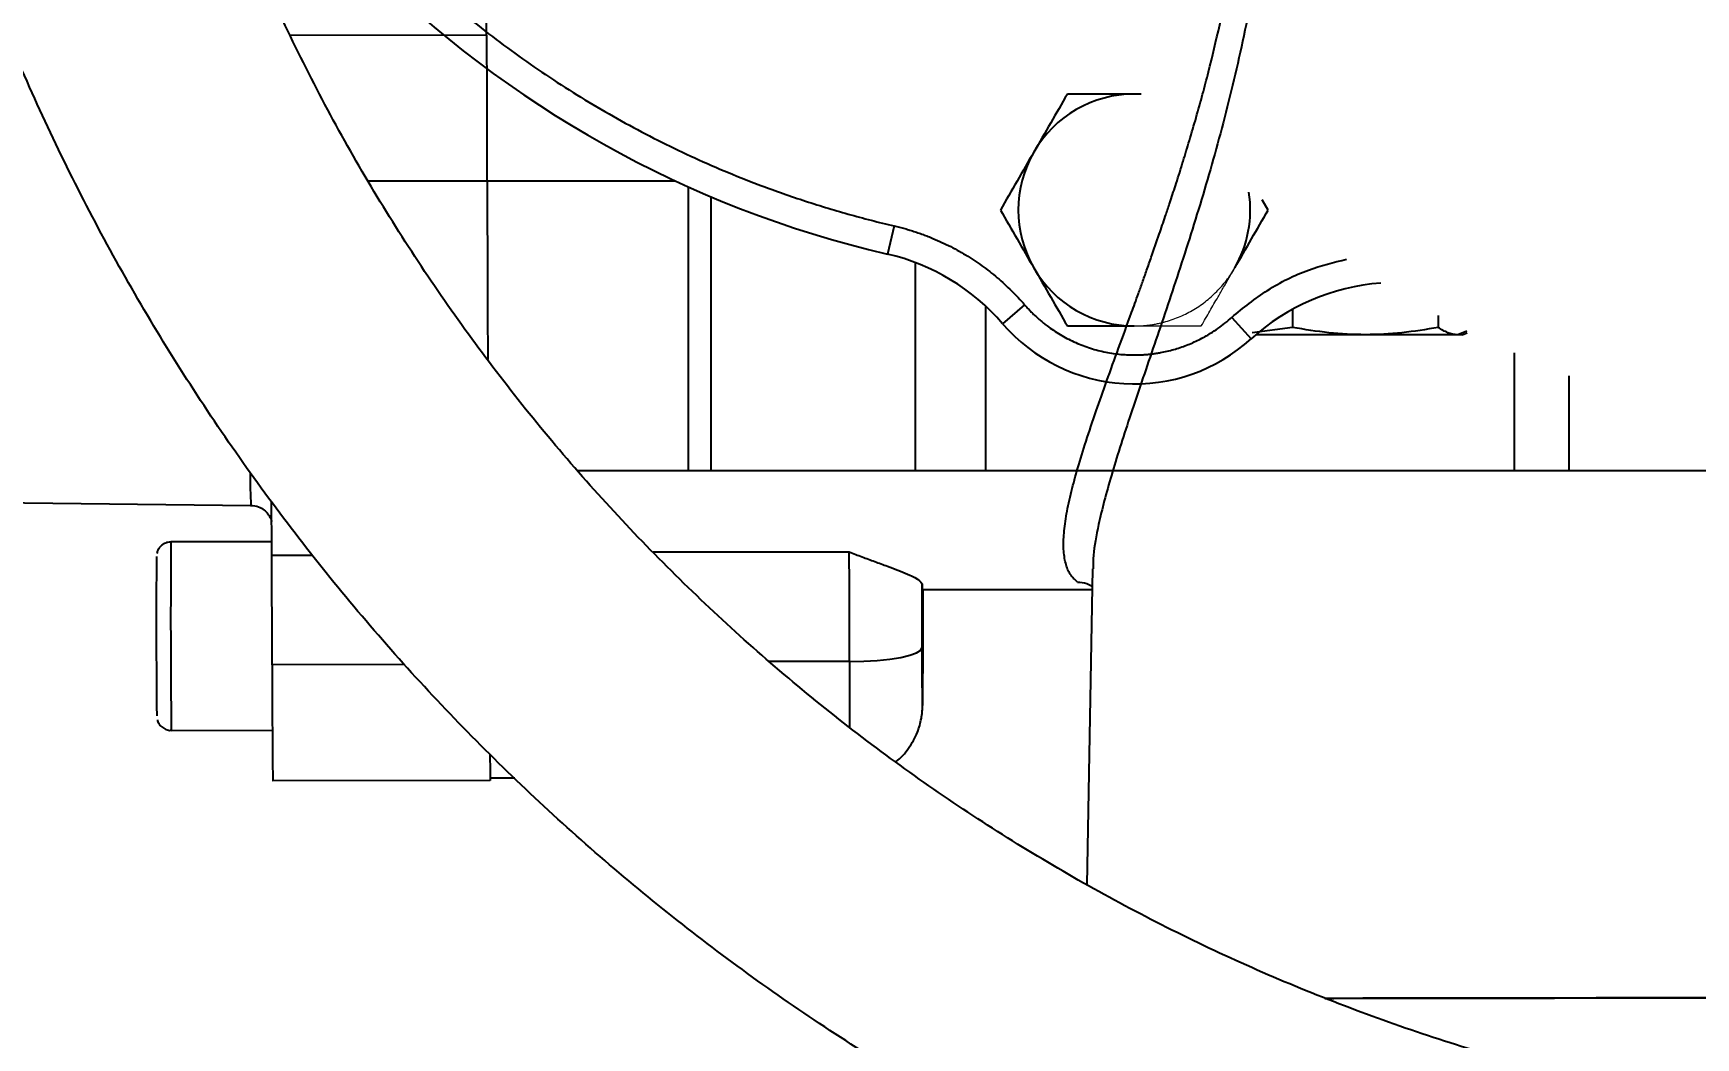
# Model space of a CAD drawing. Header units: millimetres. Extents: x 2104 to 4053, y 855 to 2233.
# Drawn here: x 2808.3 to 2923, y 1103.3 to 1172.6 of the extents above; entities that cross this region are included whole.
import ezdxf

# ---------------------------------------------------------------- set-up
doc = ezdxf.new("R2010")
doc.units = ezdxf.units.MM
doc.layers.add('标注', color=3, linetype='Continuous', lineweight=13)
doc.styles.get("Standard").update_dxf_attribs({"font": 'arial.ttf'})
doc.dimstyles.new('AM_ISO', dxfattribs={"dimtxt": 3.5, "dimasz": 3.5, "dimexe": 1, "dimexo": 1, "dimgap": 1.5, "dimtad": 1, "dimdsep": 46, "dimtxsty": 'Standard', "dimcen": 0, "dimclrd": 256, "dimclre": 256, "dimclrt": 2, "dimadec": 0, "dimazin": 2, "dimtp": 0.1, "dimtm": 0.1, "dimtfac": 0.71, "dimtdec": 3, "dimtmove": 0, "dimatfit": 3, "dimfxl": 0, "dimlwd": -1, "dimlwe": -1, "dimarcsym": 0})

# ---------------------------------------------------------------- blocks, each defined once
blk = doc.blocks.new('*D54')
at = {"layer": 'Defpoints', "color": 0, "transparency": 16777216}
for p in [(2945.26, 1229.7), (2795.99, 990.36), (2946.01, 990.36)]:
    blk.add_point(p, dxfattribs=at)
at = {"layer": '标注', "linetype": 'ByBlock', "transparency": 16777216}
for p, q in [((2944.26, 1229.7), (2794.99, 1229.7)), ((2795.99, 1226.2), (2795.99, 993.86)), ((2945.01, 990.36), (2794.99, 990.36))]:
    blk.add_line(p, q, dxfattribs=at)
at = {"layer": '标注', "transparency": 16777216}
for points in [[(2795.41, 1226.2), (2796.58, 1226.2), (2795.99, 1229.7)], [(2795.41, 993.86), (2796.58, 993.86), (2795.99, 990.36)]]:
    blk.add_solid(points, dxfattribs=at)
at = {"layer": '标注', "color": 2, "transparency": 16777216, "insert": (2785.35, 1096.81), "char_height": 8, "attachment_point": 5, "rotation": 90}
blk.add_mtext('\\A1;{\\fSimSun|b0|i0|c134|p2;\\H2.28571x;245}', dxfattribs=at)

msp = doc.modelspace()

# ---------------------------------------------------------------- linework, layer by layer
at = {"color": 7, "linetype": 'Continuous', "lineweight": 25}
for p, q in [((2839.558, 1172.496), (2826.047, 1172.473)), ((2884.717, 1168.445), (2884.236, 1168.445)), ((2884.497, 1168.44), (2884.236, 1168.445)), ((2852.598, 1162.445), (2831.367, 1162.445)), ((2853.48, 1142.445), (2853.48, 1162.041)), ((2855.055, 1142.445), (2855.055, 1161.354)), ((2893.474, 1160.445), (2893.066, 1161.15)), ((2867.663, 1159.351), (2867.209, 1157.403)), ((2869.137, 1142.445), (2869.137, 1156.815)), ((2873.978, 1153.817), (2873.978, 1142.445)), ((2876.669, 1153.908), (2875.155, 1152.6)), ((2890.954, 1153.037), (2892.298, 1151.556)), ((2895.158, 1153.595), (2895.158, 1152.351)), ((2905.197, 1153.166), (2905.197, 1152.351)), ((2895.158, 1152.351), (2892.369, 1151.967)), ((2900.177, 1151.845), (2892.626, 1151.845)), ((2906.541, 1151.845), (2900.177, 1151.845)), ((2907.165, 1152.08), (2906.541, 1151.845)), ((2906.848, 1151.845), (2906.541, 1151.845)), ((2906.848, 1151.845), (2907.204, 1151.974)), ((2910.449, 1150.598), (2910.449, 1142.445)), ((2914.237, 1142.445), (2914.237, 1149.006)), ((2853.48, 1142.445), (2845.826, 1142.445)), ((2855.055, 1142.445), (2853.48, 1142.445)), ((2869.137, 1142.445), (2855.055, 1142.445)), ((2873.978, 1142.445), (2869.137, 1142.445)), ((2910.449, 1142.445), (2873.978, 1142.445)), ((2914.237, 1142.445), (2910.449, 1142.445)), ((2932.236, 1142.445), (2914.237, 1142.445)), ((2712.655, 1141.234), (2823.297, 1140.072)), ((2824.723, 1137.556), (2817.783, 1137.544)), ((2827.58, 1136.622), (2824.733, 1136.617)), ((2851.043, 1136.857), (2864.572, 1136.857)), ((2881.351, 1135.686), (2880.955, 1113.909)), ((2869.624, 1134.266), (2881.325, 1134.266)), ((2833.913, 1129.085), (2824.767, 1129.069)), ((2864.593, 1129.297), (2859.049, 1129.297)), ((2817.806, 1124.544), (2824.782, 1124.556)), ((2839.812, 1121.082), (2824.812, 1121.057)), ((2839.811, 1121.266), (2841.501, 1121.266))]:
    msp.add_line(p, q, dxfattribs=at)
at = {"color": 7, "linetype": 'Continuous', "lineweight": 25, "flags": 128}
for points in [[(2839.558, 1172.496), (2839.57, 1168.367), (2839.583, 1164.369), (2839.596, 1160.529), (2839.61, 1156.87), (2839.624, 1153.417), (2839.639, 1150.191), (2839.639, 1150.127)], [(2864.593, 1129.297), (2865.569, 1129.316), (2866.508, 1129.372), (2867.373, 1129.463), (2868.133, 1129.586), (2868.757, 1129.735), (2869.222, 1129.905), (2869.509, 1130.09), (2869.608, 1130.282)], [(2839.812, 1121.082), (2839.817, 1121.229), (2839.817, 1121.266)], [(2897.379, 1106.059), (2898.01, 1106.061), (2901.439, 1106.067), (2905.131, 1106.073), (2909.064, 1106.079), (2913.216, 1106.084), (2917.562, 1106.089), (2922.077, 1106.092), (2926.735, 1106.096), (2931.508, 1106.098), (2936.369, 1106.1), (2941.29, 1106.101), (2946.241, 1106.101)]]:
    msp.add_lwpolyline(points, dxfattribs=at)
at = {"color": 7, "linetype": 'Continuous', "lineweight": 25}
for centre, radius, start, end in [((2884.236, 1230.445), 75, 193.12199, 256.87801), ((2033.683, 1171.685), 805.876, 0.057709, 0.540114), ((2884.236, 1160.445), 8, 90, 150), ((2884.236, 1160.445), 8, 150, 210), ((2884.236, 1160.445), 8, 330, 8.805), ((2863.804, 1142.795), 15, 40.82143, 76.87801), ((2884.236, 1160.445), 8, 210, 270), ((2902.374, 1140.445), 15, 94.3433, 132.20545), ((2884.236, 1160.445), 12, 220.82143, 312.20545), ((2872.096, 1142.269), 48.848, 179.99723, 182.57737), ((3882.144, 1148.283), 1057.476, 180.43092, 180.632087), ((3521.429, 1132.249), 704.657, 179.650904, 180.545322), ((3573.864, 1132.34), 756.099, 179.605647, 180.590773), ((1683.351, 1127.654), 1141.417, 0.071036, 0.449897), ((1718.116, 1129.842), 1146.478, 359.972786, 0.35061), ((3411.722, 1128.329), 586.955, 179.927763, 180.709962), ((5074.317, 1130.425), 2209.725, 180.029241, 180.147541), ((2917.873, 1122.896), 78.083, 180.01402, 181.33075)]:
    msp.add_arc(centre, radius, start, end, dxfattribs=at)
for points, knots in [([(3098.139, 1227.063), (3098.158, 1228.314), (3098.212, 1231.872), (3098.055, 1237.736), (3097.571, 1244.642), (3096.768, 1251.517), (3095.653, 1258.35), (3094.227, 1265.124), (3092.494, 1271.826), (3090.456, 1278.442), (3088.119, 1284.958), (3085.487, 1291.36), (3082.565, 1297.636), (3079.36, 1303.772), (3075.878, 1309.755), (3072.127, 1315.574), (3068.114, 1321.214), (3063.849, 1326.666), (3059.338, 1331.918), (3054.593, 1336.958), (3049.623, 1341.777), (3044.438, 1346.364), (3039.049, 1350.709), (3033.467, 1354.804), (3027.705, 1358.64), (3021.773, 1362.208), (3015.685, 1365.503), (3009.452, 1368.516), (3003.089, 1371.242), (2996.608, 1373.674), (2990.023, 1375.809), (2983.347, 1377.64), (2976.594, 1379.165), (2969.779, 1380.38), (2962.916, 1381.283), (2956.018, 1381.872), (2949.101, 1382.145), (2942.179, 1382.103), (2935.265, 1381.744), (2928.376, 1381.071), (2921.524, 1380.083), (2914.724, 1378.785), (2907.991, 1377.177), (2901.338, 1375.263), (2894.779, 1373.048), (2888.329, 1370.536), (2881.999, 1367.733), (2875.804, 1364.643), (2869.757, 1361.274), (2863.87, 1357.632), (2858.155, 1353.726), (2852.624, 1349.563), (2847.289, 1345.151), (2842.16, 1340.501), (2837.25, 1335.622), (2832.567, 1330.524), (2828.121, 1325.217), (2823.923, 1319.713), (2819.98, 1314.023), (2816.3, 1308.159), (2812.893, 1302.134), (2809.763, 1295.959), (2806.919, 1289.648), (2804.365, 1283.213), (2802.108, 1276.669), (2800.152, 1270.028), (2798.501, 1263.306), (2797.159, 1256.514), (2796.127, 1249.669), (2795.41, 1242.784), (2795.007, 1235.873), (2794.92, 1228.951), (2795.149, 1222.032), (2795.693, 1215.131), (2796.552, 1208.262), (2797.723, 1201.439), (2799.205, 1194.677), (2800.993, 1187.989), (2803.085, 1181.39), (2805.476, 1174.894), (2808.161, 1168.513), (2811.134, 1162.261), (2814.389, 1156.152), (2817.92, 1150.198), (2821.718, 1144.41), (2825.777, 1138.803), (2830.088, 1133.386), (2834.641, 1128.172), (2839.428, 1123.17), (2844.437, 1118.393), (2849.66, 1113.849), (2855.084, 1109.548), (2860.699, 1105.499), (2866.493, 1101.711), (2872.454, 1098.191), (2878.569, 1094.946), (2884.826, 1091.984), (2891.212, 1089.311), (2897.712, 1086.932), (2904.315, 1084.852), (2911.006, 1083.075), (2917.771, 1081.606), (2924.596, 1080.447), (2931.466, 1079.601), (2938.368, 1079.068), (2945.287, 1078.852), (2952.209, 1078.951), (2959.119, 1079.367), (2966.003, 1080.097), (2972.847, 1081.14), (2979.635, 1082.495), (2986.355, 1084.158), (2992.992, 1086.126), (2999.532, 1088.395), (3005.962, 1090.96), (3012.268, 1093.815), (3018.438, 1096.956), (3024.457, 1100.374), (3030.314, 1104.064), (3035.997, 1108.018), (3041.494, 1112.226), (3046.792, 1116.681), (3051.882, 1121.373), (3056.753, 1126.292), (3061.394, 1131.429), (3065.795, 1136.772), (3069.948, 1142.31), (3073.845, 1148.032), (3077.476, 1153.926), (3080.834, 1159.98), (3083.912, 1166.18), (3086.705, 1172.515), (3089.205, 1178.97), (3091.409, 1185.532), (3093.31, 1192.189), (3094.906, 1198.925), (3096.192, 1205.727), (3097.168, 1212.58), (3097.816, 1219.351), (3098.067, 1224.185), (3098.13, 1226.717), (3098.139, 1227.063)], [0, 0, 0, 0, 0.00394, 0.0112049, 0.0184702, 0.0257355, 0.0330008, 0.0402662, 0.0475315, 0.0547968, 0.0620622, 0.0693275, 0.0765928, 0.0838581, 0.0911235, 0.0983888, 0.1056541, 0.1129194, 0.1201848, 0.1274501, 0.1347154, 0.1419807, 0.1492461, 0.1565114, 0.1637767, 0.171042, 0.1783074, 0.1855727, 0.192838, 0.2001033, 0.2073687, 0.214634, 0.2218993, 0.2291646, 0.2364299, 0.2436953, 0.2509606, 0.2582259, 0.2654913, 0.2727566, 0.2800219, 0.2872872, 0.2945526, 0.3018179, 0.3090832, 0.3163485, 0.3236139, 0.3308792, 0.3381445, 0.3454098, 0.3526752, 0.3599405, 0.3672058, 0.3744712, 0.3817365, 0.3890018, 0.3962671, 0.4035325, 0.4107978, 0.4180631, 0.4253284, 0.4325938, 0.4398591, 0.4471244, 0.4543898, 0.4616551, 0.4689204, 0.4761857, 0.4834511, 0.4907164, 0.4979817, 0.5052471, 0.5125124, 0.5197777, 0.527043, 0.5343084, 0.5415737, 0.548839, 0.5561043, 0.5633697, 0.570635, 0.5779003, 0.5851657, 0.592431, 0.5996963, 0.6069616, 0.614227, 0.6214923, 0.6287576, 0.6360229, 0.6432883, 0.6505536, 0.6578189, 0.6650842, 0.6723496, 0.6796149, 0.6868802, 0.6941455, 0.7014109, 0.7086762, 0.7159415, 0.7232068, 0.7304721, 0.7377375, 0.7450028, 0.7522681, 0.7595334, 0.7667988, 0.7740641, 0.7813294, 0.7885948, 0.7958601, 0.8031254, 0.8103907, 0.8176561, 0.8249214, 0.8321867, 0.839452, 0.8467174, 0.8539827, 0.861248, 0.8685133, 0.8757787, 0.883044, 0.8903093, 0.8975747, 0.90484, 0.9121053, 0.9193706, 0.926636, 0.9339013, 0.9411666, 0.948432, 0.9556973, 0.9629626, 0.9702279, 0.9774933, 0.9847586, 0.9920239, 0.9989071, 1, 1, 1, 1]), ([(2994.379, 1105.556), (2994.036, 1105.417), (2991.684, 1104.465), (2987.214, 1102.985), (2980.979, 1101.14), (2974.653, 1099.627), (2968.263, 1098.416), (2961.821, 1097.518), (2955.344, 1096.934), (2948.846, 1096.666), (2942.342, 1096.713), (2935.848, 1097.077), (2929.38, 1097.755), (2922.952, 1098.747), (2916.58, 1100.049), (2910.279, 1101.66), (2904.064, 1103.575), (2897.949, 1105.789), (2891.948, 1108.298), (2886.077, 1111.096), (2880.348, 1114.175), (2874.776, 1117.529), (2869.373, 1121.149), (2864.152, 1125.028), (2859.126, 1129.156), (2854.307, 1133.523), (2849.705, 1138.119), (2845.332, 1142.933), (2841.198, 1147.954), (2837.313, 1153.169), (2833.685, 1158.568), (2830.324, 1164.136), (2827.238, 1169.86), (2824.433, 1175.728), (2821.916, 1181.725), (2819.694, 1187.838), (2817.772, 1194.051), (2816.149, 1200.35), (2814.855, 1206.722), (2814.021, 1211.767), (2813.726, 1214.695), (2813.649, 1215.466)], [0, 0, 0, 0, 0.0045508, 0.0311973, 0.0578437, 0.0844902, 0.1111367, 0.1377831, 0.1644296, 0.1910761, 0.2177225, 0.244369, 0.2710155, 0.2976619, 0.3243084, 0.3509549, 0.3776013, 0.4042478, 0.4308943, 0.4575408, 0.4841872, 0.5108337, 0.5374802, 0.5641266, 0.5907731, 0.6174196, 0.6440661, 0.6707125, 0.697359, 0.7240055, 0.750652, 0.7772984, 0.8039449, 0.8305914, 0.8572378, 0.8838843, 0.9105308, 0.9371772, 0.9638237, 0.9904702, 1, 1, 1, 1]), ([(2813.142, 1213.872), (2813.211, 1213.582), (2813.348, 1213.003), (2813.567, 1212.139), (2813.796, 1211.277), (2814.035, 1210.418), (2814.284, 1209.563), (2814.545, 1208.71), (2814.815, 1207.861), (2815.096, 1207.015), (2815.387, 1206.173), (2815.689, 1205.333), (2816.486, 1203.199), (2817.906, 1199.819), (2820.197, 1195.278), (2822.816, 1190.878), (2825.769, 1186.633), (2829.025, 1182.592), (2832.574, 1178.782), (2836.384, 1175.234), (2840.424, 1171.978), (2844.67, 1169.025), (2849.069, 1166.406), (2853.61, 1164.115), (2857.219, 1162.598), (2859.822, 1161.642), (2861.369, 1161.112), (2862.926, 1160.618), (2864.494, 1160.159), (2866.073, 1159.732), (2867.133, 1159.478), (2867.663, 1159.351)], [0, 0, 0, 0, 0.0109905, 0.0219738, 0.0329514, 0.0439251, 0.0548963, 0.0658669, 0.0768384, 0.0878125, 0.0987907, 0.1097749, 0.1207665, 0.1829209, 0.2450819, 0.3084864, 0.3718973, 0.435946, 0.5000009, 0.5640495, 0.6281044, 0.6915089, 0.7549199, 0.8170743, 0.8792353, 0.8993787, 0.9195022, 0.939616, 0.9597302, 0.9798548, 1, 1, 1, 1]), ([(2880.312, 1134.778), (2880.136, 1134.946), (2879.78, 1135.284), (2879.474, 1136.05), (2879.332, 1136.998), (2879.362, 1138.142), (2879.545, 1139.476), (2879.872, 1140.982), (2880.329, 1142.655), (2880.9, 1144.498), (2881.578, 1146.512), (2882.338, 1148.659), (2883.158, 1150.923), (2883.816, 1152.732), (2884.279, 1154.012), (2884.527, 1154.7), (2884.799, 1155.459), (2885.095, 1156.294), (2885.485, 1157.402), (2885.914, 1158.641), (2886.326, 1159.858), (2886.582, 1160.625), (2886.833, 1161.381), (2887.155, 1162.374), (2887.593, 1163.762), (2888.055, 1165.281), (2888.503, 1166.818), (2888.941, 1168.397), (2889.497, 1170.512), (2890.126, 1173.147), (2890.773, 1176.305), (2891.401, 1180.034), (2891.937, 1184.371), (2892.078, 1187.72), (2892.148, 1189.369)], [0, 0, 0, 0, 0.04141034, 0.08321637, 0.125537, 0.16608468, 0.20774692, 0.25060692, 0.29035736, 0.33212059, 0.37593906, 0.41673251, 0.45791139, 0.50094841, 0.51139485, 0.52288265, 0.53541185, 0.54898248, 0.56359457, 0.58868257, 0.60741623, 0.61979521, 0.62360162, 0.64163192, 0.66425952, 0.68469006, 0.70736302, 0.72968235, 0.75078496, 0.79456513, 0.83600005, 0.87512527, 0.93850087, 1, 1, 1, 1]), ([(2893.583, 1185.057), (2893.382, 1182.922), (2892.979, 1178.64), (2891.83, 1172.402), (2890.405, 1166.424), (2888.776, 1160.753), (2887.073, 1155.446), (2885.397, 1150.517), (2883.868, 1146.032), (2882.592, 1142.048), (2881.781, 1138.944), (2881.39, 1136.849), (2881.39, 1135.988), (2881.391, 1135.685)], [0, 0, 0, 0, 0.0977212, 0.1960322, 0.2951846, 0.3927585, 0.4914761, 0.5900306, 0.6885994, 0.7872894, 0.8854286, 0.9597372, 1, 1, 1, 1]), ([(2879.617, 1168.445), (2879.236, 1167.783), (2878.852, 1167.12), (2878.083, 1165.787), (2877.696, 1165.118), (2877.308, 1164.445)], [0, 0, 0, 0, 0.5, 0.5, 1, 1, 1, 1]), ([(2884.236, 1168.445), (2883.459, 1168.445), (2882.686, 1168.445), (2881.147, 1168.445), (2880.381, 1168.445), (2879.617, 1168.445)], [0, 0, 0, 0, 0.5, 0.5, 1, 1, 1, 1]), ([(2877.308, 1164.445), (2876.919, 1163.772), (2876.533, 1163.102), (2875.763, 1161.769), (2875.38, 1161.106), (2874.998, 1160.445)], [0, 0, 0, 0, 0.5, 0.5, 1, 1, 1, 1]), ([(2874.998, 1160.445), (2875.38, 1159.783), (2875.763, 1159.12), (2876.533, 1157.787), (2876.919, 1157.118), (2877.308, 1156.445)], [0, 0, 0, 0, 0.5, 0.5, 1, 1, 1, 1]), ([(2891.164, 1156.445), (2891.553, 1157.118), (2891.939, 1157.787), (2892.709, 1159.12), (2893.092, 1159.783), (2893.474, 1160.445)], [0, 0, 0, 0, 0.5, 0.5, 1, 1, 1, 1]), ([(2867.663, 1159.351), (2867.786, 1159.321), (2868.033, 1159.262), (2868.399, 1159.163), (2868.764, 1159.057), (2869.125, 1158.942), (2869.484, 1158.819), (2869.841, 1158.688), (2870.494, 1158.432), (2871.428, 1158.009), (2872.607, 1157.359), (2873.731, 1156.617), (2874.614, 1155.928), (2875.283, 1155.34), (2875.764, 1154.881), (2876.228, 1154.406), (2876.522, 1154.074), (2876.669, 1153.908)], [0, 0, 0, 0, 0.0355348, 0.0710273, 0.1064952, 0.1419563, 0.1774283, 0.212929, 0.248476, 0.3742156, 0.5000052, 0.6257448, 0.7515345, 0.8136891, 0.8757548, 0.9378267, 1, 1, 1, 1]), ([(2877.308, 1156.445), (2877.696, 1155.772), (2878.083, 1155.102), (2878.852, 1153.769), (2879.236, 1153.106), (2879.617, 1152.445)], [0, 0, 0, 0, 0.5, 0.5, 1, 1, 1, 1]), ([(2890.954, 1153.037), (2891.758, 1153.689), (2893.379, 1155.003), (2896.086, 1156.361), (2897.992, 1156.829), (2898.876, 1157.046)], [0, 0, 0, 0, 0.3452667, 0.6964719, 1, 1, 1, 1]), ([(2876.669, 1153.908), (2876.735, 1153.832), (2876.869, 1153.68), (2877.078, 1153.46), (2877.292, 1153.246), (2877.513, 1153.04), (2877.74, 1152.84), (2877.974, 1152.646), (2878.419, 1152.3), (2879.104, 1151.839), (2880.067, 1151.334), (2881.078, 1150.935), (2881.949, 1150.698), (2882.652, 1150.566), (2883.177, 1150.496), (2883.706, 1150.453), (2884.059, 1150.447), (2884.236, 1150.445)], [0, 0, 0, 0, 0.035381, 0.0706832, 0.1059391, 0.1411812, 0.176442, 0.2117541, 0.2471499, 0.3735492, 0.5000095, 0.6264089, 0.7528692, 0.8147278, 0.8764195, 0.9381187, 1, 1, 1, 1]), ([(2884.236, 1150.445), (2884.338, 1150.446), (2884.541, 1150.447), (2884.845, 1150.462), (2885.148, 1150.485), (2885.45, 1150.517), (2885.752, 1150.559), (2886.257, 1150.644), (2886.96, 1150.808), (2887.841, 1151.102), (2888.692, 1151.476), (2889.412, 1151.876), (2890.008, 1152.272), (2890.496, 1152.636), (2890.801, 1152.903), (2890.954, 1153.037)], [0, 0, 0, 0, 0.0413722, 0.0826717, 0.1239368, 0.1652058, 0.2065173, 0.2479093, 0.3739257, 0.5000142, 0.6260306, 0.752119, 0.8347813, 0.9173059, 1, 1, 1, 1]), ([(2879.617, 1152.445), (2880.381, 1152.445), (2881.147, 1152.445), (2882.686, 1152.445), (2883.459, 1152.445), (2884.236, 1152.445)], [0, 0, 0, 0, 0.5, 0.5, 1, 1, 1, 1]), ([(2900.177, 1151.845), (2899.333, 1151.845), (2898.493, 1151.892), (2896.821, 1152.067), (2895.988, 1152.195), (2895.158, 1152.351)], [0, 0, 0, 0, 0.5, 0.5, 1, 1, 1, 1]), ([(2905.197, 1152.351), (2904.367, 1152.195), (2903.534, 1152.067), (2901.862, 1151.892), (2901.022, 1151.845), (2900.177, 1151.845)], [0, 0, 0, 0, 0.5, 0.5, 1, 1, 1, 1]), ([(2906.541, 1151.845), (2906.315, 1151.845), (2906.09, 1151.892), (2905.642, 1152.067), (2905.419, 1152.195), (2905.197, 1152.351)], [0, 0, 0, 0, 0.5, 0.5, 1, 1, 1, 1]), ([(2823.28, 1140.072), (2823.469, 1140.052), (2823.806, 1140.015), (2824.207, 1139.774), (2824.469, 1139.508), (2824.625, 1139.255), (2824.701, 1139.064), (2824.72, 1138.992), (2824.727, 1138.965)], [0, 0, 0, 0, 0.2677957, 0.4788404, 0.6556612, 0.8052158, 0.9239623, 1, 1, 1, 1]), ([(2817.781, 1137.529), (2817.705, 1137.53), (2817.521, 1137.532), (2817.268, 1137.415), (2817.057, 1137.245), (2816.923, 1137.065), (2816.844, 1136.9), (2816.819, 1136.799), (2816.808, 1136.757)], [0, 0, 0, 0, 0.1661863, 0.4041982, 0.5983506, 0.7625575, 0.8991004, 1, 1, 1, 1]), ([(2864.572, 1136.857), (2864.869, 1136.743), (2865.464, 1136.513), (2866.354, 1136.188), (2867.182, 1135.885), (2867.956, 1135.595), (2868.603, 1135.331), (2869.343, 1134.994), (2869.498, 1134.8), (2869.603, 1134.668)], [0, 0, 0, 0, 0.1252298, 0.2504492, 0.3832483, 0.500781, 0.6306398, 0.7499876, 1, 1, 1, 1]), ([(2869.603, 1134.668), (2869.61, 1134.406), (2869.617, 1134.14), (2869.624, 1134.27), (2869.624, 1134.272)], [0, 0, 0, 0, 0.9844806, 1, 1, 1, 1]), ([(2869.644, 1134.266), (2869.643, 1133.691), (2869.641, 1132.417), (2869.64, 1131.026), (2869.639, 1130.263)], [0, 0, 0, 0, 0.4513166, 1, 1, 1, 1]), ([(2880.312, 1134.778), (2880.536, 1134.767), (2880.9, 1134.75), (2881.21, 1134.56), (2881.329, 1134.486)], [0, 0, 0, 0, 0.6124604, 1, 1, 1, 1]), ([(2867.785, 1122.395), (2867.79, 1122.398), (2868.15, 1122.624), (2868.692, 1123.307), (2869.282, 1124.321), (2869.527, 1125.197), (2869.599, 1125.735), (2869.617, 1125.982), (2869.625, 1126.178), (2869.626, 1126.277), (2869.629, 1126.503), (2869.632, 1126.871), (2869.634, 1127.447), (2869.636, 1128.154), (2869.638, 1128.865), (2869.639, 1129.559), (2869.639, 1130.07), (2869.639, 1130.379), (2869.639, 1130.439)], [0, 0, 0, 0, 0.00163734, 0.11570072, 0.22977388, 0.32090005, 0.36146512, 0.37687983, 0.39473073, 0.44836211, 0.51067497, 0.59362264, 0.68732112, 0.77779215, 0.85500173, 0.91566326, 0.98361154, 1, 1, 1, 1]), ([(2869.615, 1127.227), (2869.615, 1127.283), (2869.613, 1127.612), (2869.61, 1128.676), (2869.609, 1129.757), (2869.608, 1130.282)], [0, 0, 0, 0, 0.09445247, 0.5607838, 1, 1, 1, 1]), ([(2869.639, 1130.263), (2869.639, 1129.731), (2869.638, 1128.635), (2869.634, 1127.31), (2869.629, 1126.451), (2869.624, 1126.182), (2869.619, 1126.409), (2869.616, 1126.97), (2869.615, 1127.227)], [0, 0, 0, 0, 0.1674998, 0.3453401, 0.5231805, 0.6906803, 0.8581801, 1, 1, 1, 1]), ([(2816.847, 1125.266), (2816.852, 1125.244), (2816.88, 1125.133), (2816.967, 1124.979), (2817.065, 1124.872), (2817.097, 1124.837)], [0, 0, 0, 0, 0.1369638, 0.7134701, 1, 1, 1, 1]), ([(2817.097, 1124.837), (2817.179, 1124.77), (2817.353, 1124.629), (2817.614, 1124.537), (2817.77, 1124.554), (2817.807, 1124.559)], [0, 0, 0, 0, 0.4040847, 0.8568612, 1, 1, 1, 1]), ([(2946.241, 1106.101), (2943.853, 1106.101), (2939.077, 1106.101), (2932.003, 1106.099), (2925.1, 1106.095), (2918.454, 1106.09), (2912.136, 1106.084), (2906.248, 1106.076), (2901.29, 1106.068), (2898.568, 1106.062), (2897.438, 1106.06)], [0, 0, 0, 0, 0.1297028, 0.2594056, 0.3891084, 0.5188113, 0.6485141, 0.7782169, 0.9079197, 1, 1, 1, 1])]:
    msp.add_open_spline(points, degree=3, knots=knots, dxfattribs=at)
at = {"color": 144, "linetype": 'Continuous', "lineweight": 18}
for points, knots in [([(2884.236, 1152.445), (2884.334, 1152.446), (2884.531, 1152.448), (2884.824, 1152.464), (2885.117, 1152.491), (2885.408, 1152.529), (2885.697, 1152.577), (2885.985, 1152.636), (2886.521, 1152.767), (2887.29, 1153.024), (2888.248, 1153.496), (2889.135, 1154.09), (2889.798, 1154.676), (2890.273, 1155.187), (2890.598, 1155.586), (2890.899, 1156.003), (2891.076, 1156.297), (2891.164, 1156.445)], [0, 0, 0, 0, 0.0352165, 0.0703165, 0.1053474, 0.1403569, 0.1753928, 0.2105026, 0.2457338, 0.3728435, 0.5000139, 0.6271236, 0.7542941, 0.8158371, 0.877132, 0.9384344, 1, 1, 1, 1]), ([(2888.855, 1152.445), (2888.955, 1152.618), (2889.152, 1152.959), (2889.444, 1153.465), (2889.729, 1153.959), (2890.047, 1154.509), (2890.397, 1155.116), (2890.783, 1155.783), (2891.038, 1156.225), (2891.164, 1156.445)], [0, 0, 0, 0, 0.130962, 0.2582817, 0.3820062, 0.5021869, 0.6706289, 0.8365044, 1, 1, 1, 1]), ([(2884.236, 1152.445), (2884.388, 1152.445), (2884.692, 1152.445), (2885.151, 1152.445), (2885.613, 1152.445), (2886.08, 1152.445), (2886.767, 1152.445), (2887.695, 1152.445), (2888.461, 1152.445), (2888.855, 1152.445)], [0, 0, 0, 0, 0.0978841, 0.1966175, 0.2962417, 0.396797, 0.4983229, 0.7419191, 1, 1, 1, 1])]:
    msp.add_open_spline(points, degree=3, knots=knots, dxfattribs=at)
at = {"color": 7, "linetype": 'Continuous', "lineweight": 25}
msp.add_open_spline([(2869.608, 1130.282), (2869.608, 1131.044), (2869.607, 1132.57), (2869.604, 1133.968), (2869.603, 1134.668)], degree=3, dxfattribs=at)

# ---------------------------------------------------------------- dimensions: what is measured, and where the dimension line sits
at = {"layer": '标注'}
dim = msp.add_linear_dim(base=(2795.994, 990.362), p1=(2945.26, 1229.699), p2=(2946.013, 990.362), angle=90, text='{\\fSimSun|b0|i0|c134|p2;\\H2.28571x;245}', dimstyle='AM_ISO', override={"dimtxt": 8, "dimtp": 0, "dimtm": 0, "dimtfac": 1, "dimtolj": 1, "dimtzin": 0}, dxfattribs=at)
dim.commit()
dim.dimension.update_dxf_attribs({"geometry": '*D54', "text_midpoint": (2795.994, 1096.808), "dimtype": 160})

doc.saveas('drawing.dxf')
